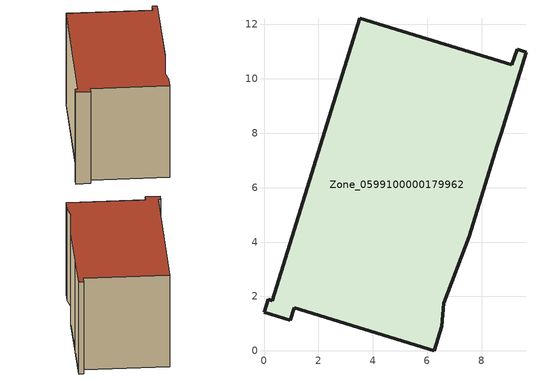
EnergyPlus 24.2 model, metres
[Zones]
Zone_0599100000179962
 floor ground (C_G): 0.97,1.12 0,1.42 0.15,1.89 0.31,1.84 3.52,12.23 9.11,10.51 9.31,11.08 9.63,10.98 8.71,8 8.58,7.55 7.55,4.21 6.61,1.75 6.53,0.9 6.25,0 1.11,1.59 z0
 wall outside (C_F): 0.31,1.84 0.15,1.89 0,1.42 0.97,1.12 1.11,1.59 6.25,0 6.53,0.9 6.61,1.75 7.55,4.21 8.58,7.55 8.71,8 9.63,10.98 9.31,11.08 9.11,10.51 3.52,12.23 0.31,1.84 z0:7
 roof outside (C_R): 6.53,0.9 6.61,1.75 7.55,4.21 8.58,7.55 8.71,8 9.63,10.98 9.31,11.08 9.11,10.51 3.52,12.23 0.31,1.84 0.15,1.89 0,1.42 0.97,1.12 1.11,1.59 6.25,0 z7
[BUILDING]
Pand.0599100000179962: North Axis=0; Terrain=City; Loads Convergence Tolerance Value=0.04; Temperature Convergence Tolerance Value=0.4; Solar Distribution=FullExterior; Maximum Number of Warmup Days=25; Minimum Number of Warmup Days=1
[Site:Location]
Rotterdam.The.Hague.AP_ZH_NLD Design_Conditions: Latitude=51.96; Longitude=4.45; Time Zone=1; Elevation=-4.5
[SITE:GROUNDTEMPERATURE:BUILDINGSURFACE]
18, 18, 18, 18, 18, 18, 18, 18, 18, 18, 18, 18
[MATERIAL] Thermal Absorptance=0.9; Solar Absorptance=0.7; Visible Absorptance=0.7
Name | Roughness | Thickness | Conductivity | Density | Specific Heat
G.TC.1975-1991 | MediumSmooth | 0.15 | 0.288461 | 540 | 1210
F.TC.1975-1991 | Rough | 0.3 | 0.230769 | 1920 | 840
R.TC.1975-1991 | MediumRough | 0.2 | 0.153846 | 1500 | 1000
[CONSTRUCTION]
C_G: G.TC.1975-1991
C_F: F.TC.1975-1991
C_R: R.TC.1975-1991
[ZONE]
Zone_0599100000179962: Type=1; Multiplier=1; Ceiling Height=Autocalculate; Volume=Autocalculate; Floor Area=autocalculate; Part of Total Floor Area=Yes
[ZONEINFILTRATION:DESIGNFLOWRATE]
Infil_Zone_0599100000179962: Zone or ZoneList or Space or SpaceList=Zone_0599100000179962; Schedule=AlwaysOn; Design Flow Rate Calculation Method=Flow/Area; Flow Rate per Floor Area=0.003; Constant Term Coefficient=1; Temperature Term Coefficient=0; Velocity Term Coefficient=0; Velocity Squared Term Coefficient=0
[HVACTEMPLATE:ZONE:IDEALLOADSAIRSYSTEM]
Zone_0599100000179962: Maximum Heating Supply Air Temperature=50; Minimum Cooling Supply Air Temperature=13; Maximum Heating Supply Air Humidity Ratio=0.0156; Minimum Cooling Supply Air Humidity Ratio=0.0077; Heating Limit=NoLimit; Cooling Limit=NoLimit; Dehumidification Control Type=ConstantSensibleHeatRatio; Cooling Sensible Heat Ratio=0.7; Dehumidification Setpoint=60; Humidification Control Type=None; Humidification Setpoint=30; Outdoor Air Method=None; Outdoor Air Flow Rate per Person=0.00944; Outdoor Air Flow Rate per Zone Floor Area=0; Outdoor Air Flow Rate per Zone=0; Demand Controlled Ventilation Type=None; Outdoor Air Economizer Type=NoEconomizer; Heat Recovery Type=None; Sensible Heat Recovery Effectiveness=0.7; Latent Heat Recovery Effectiveness=0.65
[ZONECONTROL:THERMOSTAT]
ThermostatControl_Zone_0599100000179962: Zone or ZoneList=Zone_0599100000179962; Control Type Schedule=DualSetpointControlType; Control 1=Thermostat_Zone_0599100000179962; Temperature Difference Between Cutout And Setpoint=0
[THERMOSTATSETPOINT:DUALSETPOINT]
Thermostat_Zone_0599100000179962: Heating Setpoint Temperature Schedule=HeatingSetpoint_Zone_0599100000179962; Cooling Setpoint Temperature Schedule=CoolingSetpoint_Zone_0599100000179962
[SCHEDULE:COMPACT]
HeatingSetpoint_Zone_0599100000179962: Through: 12/31, For: AllDays, Until: 24:00, 21
CoolingSetpoint_Zone_0599100000179962: Through: 12/31, For: AllDays, Until: 24:00, 24
DualSetpointControlType: Through: 12/31, For: AllDays, Until: 24:00, 4
AlwaysOn: Through: 12/31, For: AllDays, Until: 24:00, 1
